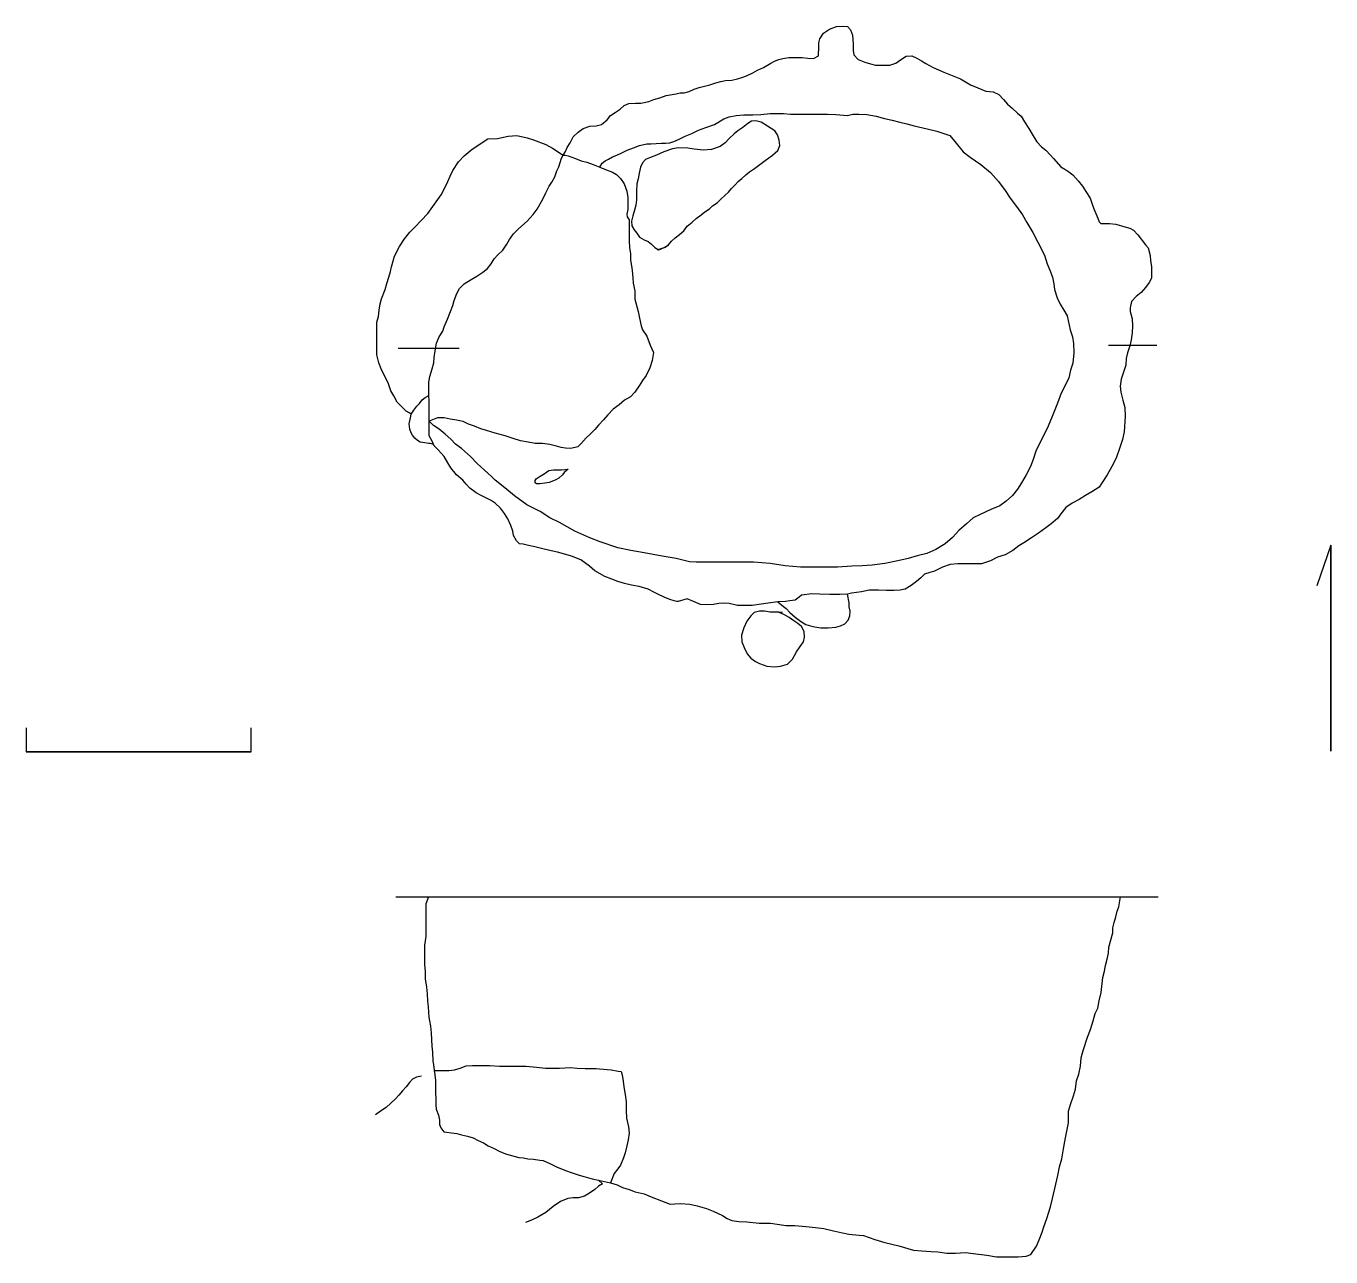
# Model space of a CAD drawing. Extents: x 3.9 to 16.8, y 2.6 to 14.7.
import ezdxf

# ---------------------------------------------------------------- set-up
doc = ezdxf.new("R2010")
doc.units = 0
doc.linetypes.add('HIDDEN', pattern=[0.375, 0.25, -0.125])
doc.layers.add('LAYER1', color=7, linetype='CONTINUOUS')

msp = doc.modelspace()

# ---------------------------------------------------------------- linework, layer by layer
at = {"layer": 'LAYER1', "color": 7, "linetype": 'CONTINUOUS'}
for points in [[(9.2277, 13.4023), (9.2499, 13.4378), (9.2676, 13.4777), (9.2942, 13.5221), (9.3253, 13.5798), (9.3741, 13.6286), (9.4229, 13.6641), (9.4894, 13.6862), (9.5515, 13.6907), (9.6048, 13.704), (9.658, 13.7484), (9.6935, 13.7927), (9.7379, 13.8193), (9.7867, 13.8548), (9.8266, 13.8903), (9.871, 13.9081), (9.9375, 13.9125), (9.9907, 13.9125), (10.0706, 13.9302), (10.1194, 13.948), (10.1771, 13.9657), (10.2392, 13.9879), (10.3368, 14.0057), (10.3767, 14.0145), (10.4166, 14.0145), (10.4654, 14.0278), (10.5142, 14.05), (10.563, 14.0678), (10.6163, 14.0811), (10.6695, 14.0944), (10.7272, 14.1121), (10.776, 14.1254), (10.8248, 14.1343), (10.8869, 14.1388), (10.9401, 14.1521), (10.9845, 14.1654), (11.0288, 14.1831), (11.091, 14.2097), (11.1398, 14.2364), (11.1974, 14.263), (11.2684, 14.3073), (11.3039, 14.3251), (11.3483, 14.3428), (11.3882, 14.3517), (11.4459, 14.3606), (11.4769, 14.3606), (11.5302, 14.3606), (11.579, 14.3606), (11.6322, 14.3561), (11.6899, 14.3517), (11.7387, 14.3783), (11.7387, 14.4049), (11.7431, 14.4404), (11.7431, 14.4759), (11.7431, 14.507), (11.752, 14.5469), (11.7875, 14.6001), (11.8451, 14.6401), (11.9161, 14.6667), (11.9738, 14.6711), (12.0226, 14.6667), (12.0537, 14.6356), (12.0714, 14.5824), (12.0758, 14.538), (12.0803, 14.4892), (12.0803, 14.4316), (12.0847, 14.3872), (12.1291, 14.3428), (12.1956, 14.3162), (12.2489, 14.2985), (12.2977, 14.2852), (12.3598, 14.2852), (12.4396, 14.2852), (12.4973, 14.3073), (12.5461, 14.3384), (12.5993, 14.3739), (12.657, 14.3783), (12.7058, 14.3561), (12.7502, 14.3295), (12.7945, 14.3029), (12.8655, 14.263), (12.972, 14.2186), (13.1361, 14.1521), (13.2337, 14.0944), (13.3047, 14.0633), (13.3846, 14.0323), (13.4556, 14.0234), (13.5132, 13.9968), (13.5576, 13.948), (13.5975, 13.9036), (13.6419, 13.8637), (13.6951, 13.8149), (13.7306, 13.7838), (13.7661, 13.7306), (13.806, 13.6641), (13.8415, 13.6064), (13.8859, 13.531), (13.9302, 13.4822), (13.9746, 13.4511), (14.019, 13.4023), (14.05, 13.3668), (14.121, 13.287), (14.1609, 13.2648), (14.2009, 13.2382), (14.2408, 13.2071), (14.294, 13.1494), (14.334, 13.0962), (14.3694, 13.043), (14.4094, 12.9764), (14.4271, 12.9276), (14.4449, 12.8744), (14.467, 12.8256), (14.4848, 12.7812), (14.4981, 12.7457), (14.5158, 12.728), (14.5425, 12.728), (14.6001, 12.728), (14.6622, 12.7235), (14.751, 12.6969), (14.7998, 12.6836), (14.8353, 12.6614), (14.8796, 12.6171), (14.955, 12.5195), (14.9817, 12.4884), (14.9994, 12.413), (15.0039, 12.3598), (15.0127, 12.3065), (15.0127, 12.2444), (15.0127, 12.1912), (14.9905, 12.1468), (14.955, 12.098), (14.9107, 12.0492), (14.8619, 12.0093), (14.8175, 11.9605), (14.8042, 11.8984), (14.8042, 11.8629), (14.822, 11.7919), (14.8264, 11.7209), (14.822, 11.6544), (14.8131, 11.5834), (14.7998, 11.5257), (14.7776, 11.4547), (14.7643, 11.4015), (14.7599, 11.335), (14.7155, 11.1974), (14.7066, 11.1265), (14.7111, 11.0688), (14.7332, 10.9889), (14.751, 10.9179), (14.7554, 10.8292), (14.7465, 10.6784), (14.7288, 10.603), (14.7022, 10.5231), (14.6667, 10.4211), (14.6223, 10.3368), (14.578, 10.2569), (14.5292, 10.1815), (14.4981, 10.1327), (14.4271, 10.0883), (14.365, 10.0528), (14.3029, 10.0129), (14.2319, 9.9774), (14.1698, 9.9331), (14.121, 9.871), (14.09, 9.8266), (14.0278, 9.7734), (13.9746, 9.7334), (13.9036, 9.6802), (13.8326, 9.6358), (13.7572, 9.587), (13.7084, 9.556), (13.6508, 9.5116), (13.5753, 9.4672), (13.4999, 9.4451), (13.4289, 9.4096), (13.3402, 9.3785), (13.2515, 9.3785), (13.1716, 9.3785), (13.1095, 9.3785), (13.0341, 9.3741), (12.9587, 9.3475), (12.8788, 9.3075), (12.8345, 9.2942), (12.7812, 9.2765), (12.7457, 9.241), (12.7014, 9.2055), (12.6481, 9.1656), (12.5905, 9.1301), (12.5417, 9.1212), (12.484, 9.1168), (12.4086, 9.1168), (12.3287, 9.1212), (12.2355, 9.1212), (12.1601, 9.1035), (12.0625, 9.0902), (12.0226, 9.0813), (11.9472, 9.0768), (11.8496, 9.0768), (11.7475, 9.0813), (11.6721, 9.0857)], [(9.587, 13.2825), (9.6092, 13.3225), (9.6403, 13.3446), (9.6713, 13.3624), (9.7112, 13.3846), (9.7556, 13.4023), (9.8044, 13.4245), (9.8576, 13.4511), (9.9198, 13.4733), (9.9774, 13.4955), (10.0484, 13.5132), (10.0883, 13.5132), (10.1948, 13.5177), (10.2347, 13.5177), (10.2747, 13.5221), (10.3146, 13.5354), (10.3678, 13.5576), (10.4255, 13.5886), (10.492, 13.6153), (10.5586, 13.6463), (10.6296, 13.6729), (10.7139, 13.704), (10.807, 13.7572), (10.8603, 13.7794), (10.9268, 13.7927), (11.0022, 13.7972), (11.091, 13.7972), (11.1708, 13.8016), (11.264, 13.8105), (11.3926, 13.8105), (11.4636, 13.806), (11.5435, 13.806), (11.6411, 13.806), (11.7387, 13.806), (11.8274, 13.806), (11.9073, 13.8016), (12.0226, 13.7927), (12.0758, 13.806), (12.1335, 13.806), (12.2134, 13.8016), (12.3065, 13.7838), (12.3864, 13.7617), (12.4618, 13.7439), (12.5372, 13.7262), (12.6082, 13.7084), (12.6792, 13.6907), (12.8078, 13.6596), (12.901, 13.6374), (13.0297, 13.5931), (13.0918, 13.5177), (13.1628, 13.4334), (13.2293, 13.3801), (13.3358, 13.3092), (13.4289, 13.2293), (13.5088, 13.1406), (13.5753, 13.0518), (13.6241, 12.9764), (13.6862, 12.8966), (13.7439, 12.8123), (13.7883, 12.7369), (13.846, 12.6393), (13.8948, 12.5461), (13.9613, 12.4174), (13.9879, 12.3331), (14.0145, 12.271), (14.0412, 12.2001), (14.0545, 12.1335), (14.0589, 12.0803), (14.0855, 11.996), (14.1166, 11.9339), (14.1521, 11.8762), (14.1831, 11.8185), (14.2142, 11.681), (14.2364, 11.6145), (14.2452, 11.5479), (14.2497, 11.4547), (14.2408, 11.3527), (14.2186, 11.2862), (14.2009, 11.2107), (14.1609, 11.1265), (14.1254, 11.0599), (14.09, 10.9623), (14.0367, 10.8292), (13.9968, 10.736), (13.9524, 10.6385), (13.9125, 10.563), (13.877, 10.4876), (13.8504, 10.4078), (13.8238, 10.3368), (13.7794, 10.2569), (13.735, 10.1771), (13.6951, 10.115), (13.6463, 10.0528), (13.5842, 9.9952), (13.5221, 9.9508), (13.4334, 9.9153), (13.3269, 9.8665), (13.2604, 9.831), (13.1938, 9.7734), (13.1184, 9.7068), (13.0563, 9.6403), (12.9853, 9.5782), (12.8921, 9.5205), (12.8034, 9.4806), (12.7102, 9.4584), (12.6215, 9.4318), (12.5195, 9.4096), (12.3908, 9.383), (12.2666, 9.3652), (12.169, 9.3608), (12.067, 9.3563), (11.925, 9.3475), (11.7919, 9.3475), (11.6854, 9.3475), (11.5612, 9.3475), (11.4104, 9.3608), (11.264, 9.383), (11.0998, 9.3963), (11.0022, 9.3963), (10.9046, 9.3963), (10.7982, 9.3963), (10.6695, 9.3963), (10.5364, 9.3963), (10.4699, 9.4007), (10.3368, 9.4318), (10.1992, 9.4539), (10.0218, 9.4894), (9.8931, 9.5116), (9.7645, 9.5382), (9.5915, 9.5959), (9.4894, 9.6358), (9.343, 9.7024), (9.1922, 9.7867), (9.0946, 9.831), (9.0014, 9.8931), (8.8683, 9.9597), (8.7486, 10.0484), (8.6731, 10.1105), (8.6199, 10.1549), (8.5578, 10.2037), (8.5223, 10.2392), (8.4513, 10.3013), (8.3803, 10.3678), (8.3138, 10.4344), (8.2251, 10.5142), (8.1674, 10.5586), (8.123, 10.6074), (8.0653, 10.6562), (8.0077, 10.705), (7.95, 10.7405), (7.9101, 10.7849)], [(10.1549, 12.4707), (10.1904, 12.484), (10.2303, 12.4973), (10.2614, 12.5195), (10.2924, 12.555), (10.3279, 12.586), (10.3723, 12.6215), (10.4122, 12.657), (10.4477, 12.7014), (10.4965, 12.7413), (10.5364, 12.7768), (10.5852, 12.8123), (10.6207, 12.8433), (10.6651, 12.8744), (10.6961, 12.901), (10.7405, 12.9321), (10.7804, 12.972), (10.8159, 13.003), (10.8514, 13.0385), (10.8824, 13.074), (10.9179, 13.1095), (10.949, 13.1406), (10.9845, 13.1716), (11.0244, 13.2071), (11.0599, 13.2382), (11.1087, 13.2692), (11.1486, 13.3003), (11.2152, 13.3491), (11.2862, 13.4023), (11.3394, 13.4467), (11.3571, 13.4955), (11.3527, 13.5487), (11.335, 13.602), (11.3083, 13.6419), (11.2374, 13.6862), (11.1752, 13.7262), (11.122, 13.7395), (11.0777, 13.735), (11.0422, 13.7129), (10.9934, 13.6729), (10.9446, 13.6419), (10.9091, 13.6108), (10.8603, 13.5665), (10.8203, 13.5221), (10.7715, 13.4866), (10.6872, 13.4556), (10.603, 13.4511), (10.5142, 13.46), (10.4521, 13.4689), (10.359, 13.4733), (10.3013, 13.4644), (10.217, 13.4334), (10.146, 13.4023), (10.075, 13.3757), (10.0351, 13.3579), (10.0085, 13.3269), (9.9863, 13.2825), (9.973, 13.2249), (9.9641, 13.1672), (9.9508, 13.1184), (9.9464, 13.0474), (9.9464, 12.9631), (9.9419, 12.9099), (9.9286, 12.8611), (9.9109, 12.8034), (9.8976, 12.7502), (9.902, 12.7058), (9.9242, 12.6659), (9.9508, 12.6348), (9.9774, 12.5949), (10.0218, 12.5683), (10.0617, 12.5505), (10.0972, 12.5239), (10.1283, 12.4929), (10.1682, 12.4707), (10.2214, 12.4929), (10.2614, 12.5195)], [(11.6721, 9.0857), (11.5701, 9.0724), (11.5479, 9.0502), (11.508, 9.0236), (11.4547, 9.0147), (11.4148, 9.0103), (11.3394, 9.0059), (11.2418, 8.9925), (11.1752, 8.9837), (11.0865, 8.9704), (11.0067, 8.9704), (10.9401, 8.9704), (10.8603, 8.9881), (10.8026, 8.9925), (10.7582, 8.9881), (10.705, 8.9792), (10.634, 8.9748), (10.5763, 8.9792), (10.5098, 9.0103), (10.4477, 9.0369), (10.359, 9.0103), (10.3456, 9.0103), (10.319, 9.0147), (10.2747, 9.028), (10.2214, 9.0502), (10.1593, 9.0813), (10.1238, 9.099), (10.0617, 9.1301), (9.973, 9.1567), (9.8976, 9.17), (9.831, 9.1878), (9.7645, 9.2055), (9.7068, 9.2277), (9.6358, 9.2543), (9.5382, 9.312), (9.485, 9.3563), (9.4007, 9.4184), (9.3075, 9.4539), (9.2543, 9.4717), (9.17, 9.4939), (9.1079, 9.5072), (9.0147, 9.5294), (8.9482, 9.5471), (8.8861, 9.5604), (8.8328, 9.5737), (8.7973, 9.5782), (8.7663, 9.6048), (8.7397, 9.658), (8.7308, 9.7024), (8.7131, 9.7556), (8.682, 9.8222), (8.6509, 9.8754), (8.611, 9.9286), (8.5578, 9.9774), (8.5179, 10.004), (8.4735, 10.0262), (8.4203, 10.0528), (8.3715, 10.0795), (8.3093, 10.1238), (8.2739, 10.1638), (8.2384, 10.2037), (8.1763, 10.2569), (8.123, 10.3235), (8.092, 10.3723), (8.0565, 10.4344), (8.0299, 10.4654), (7.9944, 10.5054), (7.9589, 10.5408), (7.9367, 10.5852), (7.9101, 10.6385), (7.9101, 10.7272), (7.9101, 10.7849), (7.9101, 10.8558), (7.9101, 10.9046), (7.9101, 10.9845), (7.9056, 11.0377), (7.9056, 11.0998), (7.9056, 11.1664), (7.9145, 11.2241), (7.9367, 11.2995), (7.9544, 11.3571), (7.9589, 11.4104), (7.9677, 11.4769), (7.9811, 11.5523), (8.0077, 11.6145), (8.0432, 11.6677), (8.0565, 11.7121), (8.0875, 11.7875), (8.1186, 11.8629), (8.1408, 11.9206), (8.1541, 11.9694), (8.1807, 12.0403), (8.2073, 12.0891), (8.2517, 12.1335), (8.3227, 12.1779), (8.3759, 12.2089), (8.438, 12.2489), (8.4824, 12.2843), (8.5179, 12.3331), (8.5489, 12.3819), (8.5844, 12.4219), (8.6332, 12.4662), (8.6731, 12.5239), (8.6997, 12.5727), (8.7397, 12.6259), (8.7885, 12.6748), (8.8728, 12.7502), (8.9304, 12.8167), (8.9704, 12.8699), (9.028, 12.9676), (9.0547, 13.0297), (9.0902, 13.0962), (9.1168, 13.1361), (9.1434, 13.1894), (9.1656, 13.247), (9.1833, 13.287), (9.2099, 13.3713), (9.2277, 13.4023)], [(9.2277, 13.4023), (9.2454, 13.4023), (9.2765, 13.3934), (9.312, 13.3801), (9.3475, 13.3668), (9.4051, 13.3446), (9.4584, 13.3313), (9.5205, 13.3092), (9.587, 13.2825), (9.6447, 13.2604), (9.7112, 13.2337), (9.7512, 13.2115), (9.7911, 13.1716), (9.8266, 13.1184), (9.8532, 13.0474), (9.8621, 12.9853), (9.8621, 12.9276), (9.8621, 12.8655), (9.8532, 12.8212), (9.8576, 12.7945), (9.8754, 12.7635), (9.8754, 12.7324), (9.8754, 12.6748), (9.8754, 12.6171), (9.8754, 12.555), (9.8798, 12.4929), (9.8887, 12.4307), (9.8887, 12.3686), (9.8976, 12.311), (9.9064, 12.2666), (9.9109, 12.1956), (9.9153, 12.1424), (9.9331, 12.067), (9.9331, 11.9827), (9.9641, 11.8629), (9.9774, 11.7963), (9.9952, 11.7209), (10.0085, 11.681), (10.0484, 11.6189), (10.0839, 11.5302), (10.115, 11.4592), (10.1016, 11.3793), (10.0795, 11.3083), (10.044, 11.2329), (10.0085, 11.1841), (9.973, 11.1309), (9.9331, 11.0688), (9.8887, 11.0244), (9.831, 10.9889), (9.7778, 10.9446), (9.7201, 10.9002), (9.6669, 10.847), (9.6225, 10.7982), (9.5737, 10.7449), (9.5382, 10.7006), (9.4939, 10.6562), (9.4539, 10.6207), (9.4051, 10.563), (9.3696, 10.532), (9.3031, 10.5142), (9.2499, 10.5187), (9.2055, 10.5231), (9.1611, 10.5364), (9.0946, 10.5542), (9.0236, 10.563), (8.9526, 10.563), (8.8816, 10.5763), (8.8062, 10.5896), (8.7352, 10.6118), (8.6554, 10.6385), (8.5578, 10.6651), (8.4735, 10.6917), (8.4158, 10.7094), (8.3537, 10.736), (8.296, 10.7538), (8.2428, 10.7804), (8.1763, 10.7937), (8.1141, 10.8026), (8.0565, 10.8159), (7.9899, 10.8159), (7.9101, 10.7849)], [(7.9589, 10.5408), (7.9544, 10.5542), (7.9189, 10.563), (7.9012, 10.563), (7.8657, 10.5719), (7.8213, 10.5763), (7.7947, 10.5941), (7.7681, 10.6163), (7.7459, 10.6473), (7.7326, 10.6695), (7.7193, 10.705), (7.7104, 10.7582), (7.7237, 10.8159), (7.7326, 10.8514), (7.7592, 10.8913), (7.7859, 10.9313), (7.8125, 10.9579), (7.8391, 10.9934), (7.8701, 11.0155), (7.9056, 11.0377)], [(9.2765, 10.3102), (9.2543, 10.2924), (9.2366, 10.2791), (9.2188, 10.2569), (9.1833, 10.2214), (9.1478, 10.2037), (9.0902, 10.1815), (9.0458, 10.1726), (8.997, 10.1682), (8.9659, 10.1682), (8.9526, 10.1771), (8.9526, 10.1992), (8.9615, 10.217), (9.0014, 10.2436), (9.0414, 10.2658), (9.0857, 10.2968), (9.1301, 10.3057), (9.17, 10.3057), (9.2099, 10.3057), (9.2765, 10.3102)], [(16.7784, 9.5648), (16.6395, 9.1641)], [(16.7784, 9.5648), (16.7784, 7.5374)], [(16.7784, 7.5374), (16.7784, 9.5648)], [(11.3394, 9.0059), (11.3926, 8.9615), (11.4193, 8.9393), (11.4547, 8.8994), (11.508, 8.855), (11.5612, 8.8151), (11.6145, 8.784), (11.681, 8.7619), (11.7609, 8.7486), (11.8318, 8.7486), (11.9073, 8.7574), (11.9561, 8.7707), (11.996, 8.7885), (12.0315, 8.824), (12.0448, 8.8683), (12.0492, 8.9127), (12.0403, 8.9571), (12.0403, 8.997), (12.0226, 9.0813)], [(11.3838, 8.8994), (11.3483, 8.9038), (11.2995, 8.9038), (11.264, 8.9038), (11.2063, 8.9127), (11.1575, 8.9127), (11.1043, 8.8994), (11.0732, 8.8683), (11.0333, 8.8151), (11.0022, 8.7486), (10.98, 8.6776), (10.9845, 8.611), (11.0067, 8.5578), (11.0377, 8.4957), (11.0732, 8.4513), (11.1176, 8.4203), (11.1575, 8.3981), (11.2285, 8.3715), (11.3039, 8.367), (11.366, 8.3715), (11.4326, 8.3936), (11.4814, 8.4424), (11.5213, 8.5134), (11.5568, 8.5667), (11.5923, 8.611), (11.6011, 8.6598), (11.5967, 8.7131), (11.5701, 8.7619), (11.5346, 8.7929), (11.4947, 8.8195), (11.4503, 8.8506), (11.3971, 8.8816), (11.3527, 8.8994), (11.2995, 8.9038)], [(3.9439, 7.7648), (3.9439, 7.5285)], [(6.1577, 7.5285), (6.1577, 7.7671)], [(3.9439, 7.5285), (6.1577, 7.5285)], [(6.1577, 7.5285), (3.9439, 7.5285)], [(7.5818, 6.1045), (7.9021, 6.1045), (14.7086, 6.1045), (15.0795, 6.1045)], [(7.9021, 6.1045), (7.8768, 6.0328), (7.8768, 5.9949), (7.8768, 5.9485), (7.8768, 5.9064), (7.8768, 5.86), (7.8768, 5.8179), (7.8768, 5.7715), (7.8768, 5.7125), (7.8684, 5.6704), (7.8642, 5.6282), (7.8642, 5.5692), (7.8642, 5.5271), (7.8642, 5.4765), (7.8642, 5.4344), (7.8684, 5.3711), (7.8684, 5.2953), (7.881, 5.2152), (7.8894, 5.1478), (7.8937, 5.0761), (7.8979, 5.0255), (7.9021, 4.9665), (7.9063, 4.9202), (7.9105, 4.8822), (7.9232, 4.8317), (7.9274, 4.7642), (7.9316, 4.6968), (7.9358, 4.6336), (7.94, 4.5746), (7.9442, 4.4861), (7.9527, 4.4524), (7.9569, 4.3934), (7.9653, 4.3512), (7.9695, 4.2964), (7.9695, 4.2332), (7.9695, 4.1742), (7.9737, 4.1194), (7.9737, 4.0562), (7.978, 4.014), (7.999, 3.955), (8.0117, 3.9045), (8.0117, 3.8623), (8.0243, 3.8286), (8.0538, 3.7907), (8.0791, 3.7865), (8.1297, 3.7822), (8.1803, 3.7738), (8.2266, 3.7612), (8.2856, 3.7485), (8.3404, 3.7317), (8.391, 3.7064), (8.4416, 3.6811), (8.4879, 3.6516), (8.5469, 3.6263), (8.5975, 3.601), (8.6607, 3.5757), (8.7914, 3.5378), (8.8377, 3.5336), (8.8799, 3.5252), (8.9347, 3.5209), (8.9979, 3.5125), (9.0316, 3.5083), (9.0948, 3.4788), (9.1622, 3.4451), (9.2508, 3.4114), (9.3055, 3.3903), (9.3856, 3.365), (9.4446, 3.3481), (9.5121, 3.3271), (9.5753, 3.3144), (9.6933, 3.2891), (9.7565, 3.2681), (9.8113, 3.2428), (9.8745, 3.2217), (9.9335, 3.2006), (10.022, 3.1796), (10.0937, 3.15), (10.1948, 3.1121), (10.2791, 3.0784), (10.3255, 3.0826), (10.376, 3.0868), (10.473, 3.0784), (10.5446, 3.0616), (10.6373, 3.0363), (10.7006, 3.011), (10.7933, 2.9688), (10.8396, 2.9393), (10.886, 2.9183), (10.9534, 2.9098), (11.0335, 2.9056), (11.1557, 2.893), (11.2147, 2.893), (11.2653, 2.893), (11.3538, 2.8803), (11.417, 2.8677), (11.5055, 2.8677), (11.6151, 2.8593), (11.7078, 2.8508), (11.7921, 2.8382), (11.8849, 2.8171), (11.9734, 2.796), (12.0366, 2.7834), (12.1377, 2.775), (12.1799, 2.7707), (12.2937, 2.7328), (12.3906, 2.7033), (12.458, 2.6865), (12.5297, 2.6696), (12.673, 2.6275), (12.7531, 2.619), (12.8458, 2.6148), (12.9132, 2.6106), (13.0017, 2.5979), (13.086, 2.5979), (13.1829, 2.6022), (13.2588, 2.5937), (13.3937, 2.5769), (13.4906, 2.56), (13.5496, 2.56), (13.6213, 2.56), (13.7013, 2.56), (13.7814, 2.5684), (13.8278, 2.5853), (13.8826, 2.6654), (13.9078, 2.7286), (13.9373, 2.8045), (13.9542, 2.855), (13.9837, 2.9393), (14.0216, 3.0531), (14.0385, 3.1332), (14.0722, 3.2765), (14.0933, 3.3608), (14.1101, 3.4451), (14.1312, 3.5252), (14.1481, 3.6221), (14.1691, 3.7317), (14.1986, 3.8792), (14.1986, 3.993), (14.2155, 4.0604), (14.245, 4.1447), (14.2661, 4.2121), (14.2745, 4.2922), (14.2998, 4.3596), (14.3167, 4.4355), (14.3209, 4.5198), (14.3419, 4.5914), (14.3841, 4.7221), (14.4136, 4.7979), (14.4389, 4.8822), (14.46, 4.9539), (14.4852, 5.0087), (14.4979, 5.0803), (14.519, 5.1604), (14.5358, 5.3079), (14.5527, 5.3711), (14.5611, 5.4259), (14.578, 5.4891), (14.5906, 5.5481), (14.5948, 5.6071), (14.6327, 5.7504), (14.6327, 5.7968), (14.6454, 5.8516), (14.6623, 5.9064), (14.6749, 5.9612), (14.6918, 6.0033), (14.7086, 6.1045)], [(7.9569, 4.3934), (8.0159, 4.3934), (8.0538, 4.3934), (8.1044, 4.3934), (8.1592, 4.4018), (8.214, 4.4186), (8.273, 4.4397), (8.3362, 4.4439), (8.4247, 4.4439), (8.5048, 4.4439), (8.6017, 4.4355), (8.6691, 4.4355), (8.7787, 4.4355), (8.863, 4.4355), (8.9642, 4.4271), (9.0527, 4.4186), (9.1201, 4.4186), (9.1917, 4.4186), (9.2971, 4.4229), (9.3645, 4.4186), (9.4446, 4.4144), (9.5078, 4.4144), (9.55, 4.4144), (9.5837, 4.4102), (9.6975, 4.4018), (9.7691, 4.3891), (9.7986, 4.3849), (9.8071, 4.3512), (9.8155, 4.288), (9.8239, 4.2332), (9.8366, 4.1573), (9.845, 4.0857), (9.845, 4.0014), (9.8492, 3.9255), (9.8703, 3.8412), (9.8745, 3.778), (9.8661, 3.7106), (9.8534, 3.6516), (9.8366, 3.5842), (9.8197, 3.5336), (9.7902, 3.4619), (9.7649, 3.4282), (9.727, 3.3819), (9.6933, 3.2891)]]:
    msp.add_lwpolyline(points, dxfattribs=at)
at = {"layer": 'LAYER1', "color": 7, "linetype": 'HIDDEN'}
for points in [[(7.7326, 10.8514), (7.7104, 10.8647), (7.6838, 10.8824), (7.635, 10.9268), (7.5951, 10.9712), (7.5596, 11.0333), (7.533, 11.0821), (7.5064, 11.1619), (7.4709, 11.2285), (7.4354, 11.2995), (7.4132, 11.3571), (7.3954, 11.437), (7.3954, 11.5213), (7.3954, 11.6011), (7.3954, 11.7076), (7.3954, 11.7564), (7.4088, 11.8141), (7.4176, 11.8762), (7.4265, 11.9383), (7.4398, 11.9871), (7.4753, 12.0803), (7.4931, 12.1379), (7.5108, 12.2001), (7.5285, 12.2577), (7.5374, 12.3021), (7.5507, 12.3465), (7.5685, 12.4086), (7.6173, 12.5017), (7.6661, 12.5771), (7.7193, 12.6437), (7.7681, 12.6925), (7.8302, 12.759), (7.8968, 12.8256), (8.0254, 13.0119), (8.0653, 13.0873), (8.092, 13.1406), (8.1141, 13.1938), (8.1408, 13.2515), (8.1984, 13.3358), (8.2517, 13.3935), (8.3315, 13.46), (8.4868, 13.562), (8.58, 13.5665), (8.6864, 13.5886), (8.7707, 13.5931), (8.8728, 13.5709), (8.9349, 13.5532), (9.0547, 13.5044), (9.1212, 13.4689), (9.2277, 13.4023)], [(7.8347, 4.3386), (7.7841, 4.3301), (7.7462, 4.3091), (7.7166, 4.2753), (7.6829, 4.2332), (7.645, 4.1953), (7.6113, 4.1531), (7.5776, 4.1152), (7.5312, 4.073), (7.4848, 4.0309), (7.4301, 3.993), (7.3795, 3.9593)], [(9.5753, 3.3144), (9.6132, 3.2807), (9.5753, 3.2554), (9.5373, 3.2217), (9.4868, 3.188), (9.4362, 3.1585), (9.3772, 3.1416), (9.3266, 3.1416), (9.2718, 3.1332), (9.2002, 3.1037), (9.1285, 3.0573), (9.0569, 2.9983), (8.9768, 2.952), (8.9136, 2.9225), (8.8546, 2.8972)]]:
    msp.add_lwpolyline(points, dxfattribs=at)
at = {"layer": 'LAYER1', "color": 3, "linetype": 'CONTINUOUS'}
for points in [[(7.604, 11.5035), (8.2029, 11.5035)], [(14.5913, 11.5302), (15.066, 11.5302)]]:
    msp.add_lwpolyline(points, dxfattribs=at)

doc.saveas('drawing.dxf')
